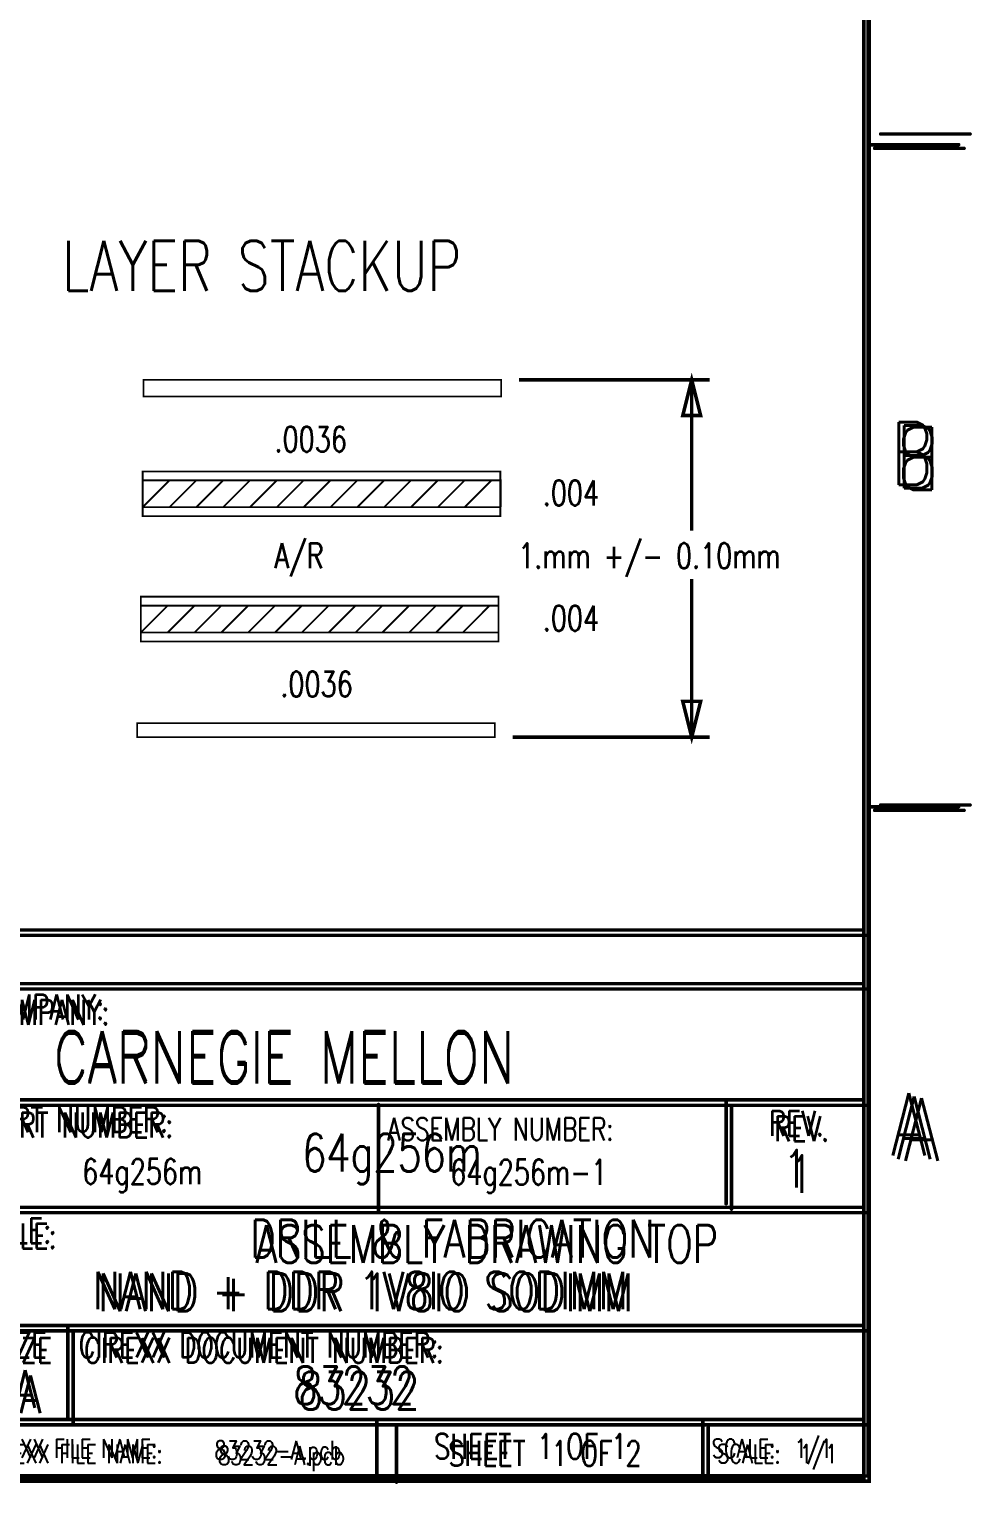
# Model space of a CAD drawing. Extents: x -4539 to 5978, y -4736 to 3041.
# Drawn here: x 3343 to 5978, y -4736 to -671 of the extents above; entities that cross this region are included whole.
import ezdxf

# ---------------------------------------------------------------- set-up
doc = ezdxf.new("R2010")
doc.units = 0
doc.linetypes.add('TRMIDX_4096', pattern=[2, 1, 1])
doc.layers.get('0').update_dxf_attribs({"color": 254, "linetype": 'CONTINUOUS'})
for name, color, linetype in [('2D_LINE_24', 2, 'CONTINUOUS'), ('2D_LINE_27', 3, 'CONTINUOUS'), ('2D_LINE_30', 43, 'CONTINUOUS'), ('DIMENSION1_24', 254, 'CONTINUOUS'), ('DIMENSION2_24', 254, 'CONTINUOUS'), ('DIMENSION3_24', 254, 'CONTINUOUS'), ('DIMENSION4_24', 254, 'CONTINUOUS'), ('DIMENSION5_24', 254, 'CONTINUOUS'), ('DIMENSION6_24', 254, 'CONTINUOUS'), ('DIMENSION7_24', 254, 'CONTINUOUS'), ('TEXT_24', 2, 'CONTINUOUS'), ('TEXT_27', 3, 'CONTINUOUS'), ('TEXT_30', 43, 'CONTINUOUS')]:
    doc.layers.add(name, color=color, linetype=linetype)
doc.styles.add('W10', font='simplex', dxfattribs={"width": 0.75})
doc.styles.add('W15', font='simplex', dxfattribs={"width": 0.75})
doc.styles.add('W20', font='simplex', dxfattribs={"width": 0.75})
doc.styles.add('W25', font='simplex', dxfattribs={"width": 0.75})
doc.styles.add('W5', font='simplex', dxfattribs={"width": 0.75})
doc.styles.add('W8', font='simplex', dxfattribs={"width": 0.75})
doc.styles.add('W9', font='simplex', dxfattribs={"width": 0.75})

# ---------------------------------------------------------------- blocks, each defined once
blk = doc.blocks.new('SMOOTH_10')
at = {"const_width": 5}
blk.add_lwpolyline([(-2.5, 0, 1), (2.5, 0, 1)], format="xyb", close=True, dxfattribs=at)
blk = doc.blocks.new('DRAWING_22')
at = {"layer": '2D_LINE_27', "const_width": 10}
blk.add_lwpolyline([(0, 0), (0, 7500), (-9925, 7500), (-9925, 0)], close=True, dxfattribs=at)
for points in [[(265.2, 3725), (15.2, 3725)], [(265.2, 1875), (15.2, 1875)]]:
    blk.add_lwpolyline(points, dxfattribs=at)
at = {"layer": '2D_LINE_27'}
for p in [(15.2, 3725), (265.2, 3725), (15.2, 1875), (265.2, 1875), (0, 0)]:
    blk.add_blockref('SMOOTH_10', p, dxfattribs=at)
at = {"layer": 'TEXT_27', "style": 'W25', "width": 0.75}
for s, p in [('B', (75, 2775)), ('A', (75, 900))]:
    blk.add_text(s, height=175, dxfattribs=at).set_placement(p)
blk = doc.blocks.new('DRAWING_23')
at = {"layer": '2D_LINE_30', "const_width": 10}
blk.add_lwpolyline([(0, 0), (0, 7500), (9925, 7500), (9925, 0)], close=True, dxfattribs=at)
for points in [[(9959.8, 3750), (10209.8, 3750)], [(9959.8, 1875), (10209.8, 1875)]]:
    blk.add_lwpolyline(points, dxfattribs=at)
at = {"layer": '2D_LINE_30'}
for p in [(9959.8, 3750), (10209.8, 3750), (9959.8, 1875), (10209.8, 1875), (9925, 0)]:
    blk.add_blockref('SMOOTH_10', p, dxfattribs=at)
at = {"layer": 'TEXT_30', "style": 'W25', "text_generation_flag": 2, "width": 0.75}
for s, p in [('B', (10125, 2755.7)), ('A', (10125, 880.7))]:
    blk.add_text(s, height=175, rotation=0, dxfattribs=at).set_placement(p)
blk = doc.blocks.new('D_2dfeghi_25')
at = {"layer": 'DIMENSION1_24', "linetype": 'TRMIDX_4096', "const_width": 10}
blk.add_lwpolyline([(550.4, 0), (550.4, 441.7)], dxfattribs=at)
at = {"layer": 'DIMENSION2_24', "linetype": 'TRMIDX_4096', "const_width": 10}
blk.add_lwpolyline([(550.4, 998.4), (550.4, 576.7)], dxfattribs=at)
at = {"layer": 'DIMENSION3_24', "linetype": 'TRMIDX_4096', "const_width": 10}
blk.add_lwpolyline([(550.4, 0), (525.4, 100), (575.4, 100)], close=True, dxfattribs=at)
at = {"layer": 'DIMENSION4_24', "linetype": 'TRMIDX_4096', "const_width": 10}
blk.add_lwpolyline([(550.4, 998.4), (575.4, 898.4), (525.4, 898.4)], close=True, dxfattribs=at)
at = {"layer": 'DIMENSION5_24', "linetype": 'TRMIDX_4096', "const_width": 10}
blk.add_lwpolyline([(50, 0), (600.4, 0)], dxfattribs=at)
at = {"layer": 'DIMENSION6_24', "linetype": 'TRMIDX_4096', "const_width": 10}
blk.add_lwpolyline([(67.9, 998.4), (600.4, 998.4)], dxfattribs=at)
at = {"layer": 'DIMENSION7_24', "linetype": 'TRMIDX_4096', "const_width": 1}
for points in [[(17.9, 998.4), (18, 998.4)], [(0, 0), (0, 0)]]:
    blk.add_lwpolyline(points, dxfattribs=at)
at = {"layer": 'TEXT_24', "style": 'W10', "width": 0.75}
blk.add_text('1.mm +/- 0.10mm', height=70, dxfattribs=at).set_placement((65.3, 471.7))
blk = doc.blocks.new('DRAWING_26')
at = {"layer": '2D_LINE_27', "const_width": 10}
for points in [[(7830, 2325), (7830, 2475), (11675, 2475), (11675, 2325)], [(9175, 2325), (9175, 950)], [(9175, 2000), (7830, 2000)], [(11675, 2000), (9175, 2000)], [(11290, 1710), (11290, 2000)], [(11675, 1700), (9175, 1700)], [(9175, 1590), (7830, 1590)], [(8725, 1590), (8725, 950)], [(9175, 1420), (7830, 1420)], [(11675, 1370), (9175, 1370)], [(9450, 1370), (9450, 1107)], [(9174, 1255), (7830, 1255)], [(9174, 1105), (7830, 1105)], [(11675, 1107), (9175, 1107)], [(11225, 1100), (11225, 950)]]:
    blk.add_lwpolyline(points, dxfattribs=at)
blk.add_lwpolyline([(11675, 950), (11675, 2325), (7830, 2325), (7830, 950)], close=True, dxfattribs=at)
at = {"layer": '2D_LINE_27'}
for p in [(7830, 2475), (11675, 2475), (7830, 2325), (7830, 2325), (9175, 2325), (11675, 2325), (11675, 2325), (7830, 2000), (9175, 2000), (9175, 2000), (11290, 2000), (11675, 2000), (11290, 1710), (9175, 1700), (11675, 1700), (7830, 1590), (8725, 1590), (9175, 1590), (7830, 1420), (9175, 1420), (9175, 1370), (9450, 1370), (11675, 1370), (7830, 1255), (9174, 1255), (7830, 1105), (9174, 1105), (9175, 1107), (9450, 1107), (11225, 1100), (11675, 1107), (7830, 950), (8725, 950), (9175, 950), (11225, 950), (11675, 950)]:
    blk.add_blockref('SMOOTH_10', p, dxfattribs=at)
at = {"layer": 'TEXT_27', "width": 0.75}
for s, height, style, p in [('ALL LAYERS VIEWED FROM TOP DOWN', 70, 'W10', (7860, 2375)), ('LAYER:', 70, 'W10', (7860, 2230)), ('COMPANY:', 70, 'W10', (9200, 2225)), ('CARNEGIE MELLON', 140, 'W10', (9396, 2061)), ('DESIGN BY:', 52.5, 'W10', (7860, 1920)), ('PART NUMBER:', 70, 'W10', (9210, 1910)), ('REV.', 70, 'W10', (11410, 1900)), ('64g256m', 70, 'W10', (9475, 1780)), ('TITLE:', 70, 'W10', (9210, 1600)), ('DESIGN:', 52.5, 'W10', (7860, 1510)), ('DATE:', 52.5, 'W8', (8760, 1515)), ('NAND + DDR 1V8IO SODIMM', 105, 'W10', (9520, 1425)), ('CHECKED BY:', 52.5, 'W10', (7860, 1340)), ('DATE:', 52.5, 'W10', (8755, 1335)), ('SIZE', 70, 'W10', (9240, 1280)), ('CIREXX DOCUMENT NUMBER:', 70, 'W10', (9480, 1280)), ('DATE:', 52.5, 'W10', (8755, 1175)), ('A', 105, 'W10', (9300, 1140)), ('83232', 105, 'W10', (10080, 1150)), ('ENGINEERING:', 52.5, 'W10', (7860, 1160)), ('RELEASED:', 52.5, 'W10', (7865, 1005)), ('DATE:', 52.5, 'W10', (8755, 1030)), ('SCALE:  1/1', 52.5, 'W10', (11250, 1000)), ('CIREXX FILE NAME:', 52.5, 'W10', (9200, 1000)), ('83232-A.pcb', 52.5, 'W10', (9855, 995))]:
    blk.add_text(s, height=height, dxfattribs=dict(at, style=style)).set_placement(p)
blk = doc.blocks.new('DRAWING_27')
at = {"layer": '2D_LINE_24', "const_width": 10}
for points in [[(7830, 2325), (7830, 2475), (11675, 2475), (11675, 2325)], [(9175, 2325), (9175, 950)], [(9175, 2000), (7830, 2000)], [(11675, 2000), (9175, 2000)], [(11290, 1710), (11290, 2000)], [(11675, 1700), (9175, 1700)], [(9175, 1590), (7830, 1590)], [(8725, 1590), (8725, 950)], [(9175, 1420), (7830, 1420)], [(11675, 1370), (9175, 1370)], [(9450, 1370), (9450, 1107)], [(9174, 1255), (7830, 1255)], [(9174, 1105), (7830, 1105)], [(11675, 1107), (9175, 1107)], [(11225, 1100), (11225, 950)]]:
    blk.add_lwpolyline(points, dxfattribs=at)
blk.add_lwpolyline([(11675, 950), (11675, 2325), (7830, 2325), (7830, 950)], close=True, dxfattribs=at)
at = {"layer": '2D_LINE_24'}
for p in [(7830, 2475), (11675, 2475), (7830, 2325), (7830, 2325), (9175, 2325), (11675, 2325), (11675, 2325), (7830, 2000), (9175, 2000), (9175, 2000), (11290, 2000), (11675, 2000), (11290, 1710), (9175, 1700), (11675, 1700), (7830, 1590), (8725, 1590), (9175, 1590), (7830, 1420), (9175, 1420), (9175, 1370), (9450, 1370), (11675, 1370), (7830, 1255), (9174, 1255), (7830, 1105), (9174, 1105), (9175, 1107), (9450, 1107), (11225, 1100), (11675, 1107), (7830, 950), (8725, 950), (9175, 950), (11225, 950), (11675, 950)]:
    blk.add_blockref('SMOOTH_10', p, dxfattribs=at)
at = {"layer": 'TEXT_24', "width": 0.75}
for s, height, style, p in [('ALL LAYERS VIEWED FROM TOP DOWN', 70, 'W10', (7860, 2375)), ('LAYER:', 70, 'W10', (7860, 2230)), ('COMPANY:', 70, 'W10', (9200, 2225)), ('CARNEGIE MELLON', 140, 'W10', (9411, 2052)), ('DESIGN BY:', 52.5, 'W10', (7860, 1920)), ('PART NUMBER:', 70, 'W10', (9210, 1910)), ('REV.', 70, 'W10', (11410, 1900)), ('64g256m', 105, 'W10', (10105, 1800)), ('TITLE:', 70, 'W10', (9210, 1600)), ('DESIGN:', 52.5, 'W10', (7860, 1510)), ('DATE:', 52.5, 'W8', (8760, 1515)), ('NAND + DDR 1V8IO SODIMM', 105, 'W10', (9520, 1415)), ('CHECKED BY:', 52.5, 'W10', (7860, 1340)), ('DATE:', 52.5, 'W10', (8755, 1335)), ('SIZE', 70, 'W10', (9240, 1280)), ('CIREXX DOCUMENT NUMBER:', 70, 'W10', (9480, 1280)), ('DATE:', 52.5, 'W10', (8755, 1175)), ('A', 105, 'W10', (9300, 1140)), ('83232', 105, 'W10', (10080, 1150)), ('ENGINEERING:', 52.5, 'W10', (7860, 1160)), ('RELEASED:', 52.5, 'W10', (7865, 1005)), ('DATE:', 52.5, 'W10', (8755, 1030)), ('SCALE:  1/1', 52.5, 'W10', (11250, 1000)), ('CIREXX FILE NAME:', 52.5, 'W10', (9200, 1000)), ('83232-A.pcb', 52.5, 'W10', (9860, 995))]:
    blk.add_text(s, height=height, dxfattribs=dict(at, style=style)).set_placement(p)
blk = doc.blocks.new('DRAWING_29')
at = {"layer": '2D_LINE_24', "const_width": 10}
blk.add_lwpolyline([(0, 0), (0, 7500), (-9925, 7500), (-9925, 0)], close=True, dxfattribs=at)
at = {"layer": '2D_LINE_24'}
blk.add_blockref('SMOOTH_10', (0, 0), dxfattribs=at)
blk = doc.blocks.new('SMOOTH_5')
at = {"const_width": 2.5}
blk.add_lwpolyline([(-1.25, 0, 1), (1.25, 0, 1)], format="xyb", close=True, dxfattribs=at)
blk = doc.blocks.new('DRAWING_34')
at = {"layer": '2D_LINE_24', "const_width": 5}
blk.add_lwpolyline([(11805, 7671.6), (12805, 7671.6), (12805, 7596.6), (11805, 7596.6)], dxfattribs=at)
at = {"layer": '2D_LINE_24'}
for p in [(11805, 7671.6), (12805, 7671.6), (11805, 7596.6), (12805, 7596.6)]:
    blk.add_blockref('SMOOTH_5', p, dxfattribs=at)
blk = doc.blocks.new('DRAWING_35')
at = {"layer": '2D_LINE_24', "const_width": 5}
blk.add_lwpolyline([(11805, 7596.6), (11880, 7671.6), (11955, 7671.6), (11880, 7596.6), (11955, 7596.6), (12030, 7671.6), (12105, 7671.6), (12030, 7596.6), (12105, 7596.6), (12180, 7671.6), (12255, 7671.6), (12180, 7596.6), (12255, 7596.6), (12330, 7671.6), (12405, 7671.6), (12330, 7596.6), (12405, 7596.6), (12480, 7671.6), (12555, 7671.6), (12480, 7596.6), (12555, 7596.6), (12630, 7671.6), (12705, 7671.6), (12630, 7596.6), (12705, 7596.6), (12780, 7671.6)], dxfattribs=at)
at = {"layer": '2D_LINE_24'}
for p in [(11880, 7671.6), (11955, 7671.6), (12030, 7671.6), (12105, 7671.6), (12180, 7671.6), (12255, 7671.6), (12330, 7671.6), (12405, 7671.6), (12480, 7671.6), (12555, 7671.6), (12630, 7671.6), (12705, 7671.6), (12780, 7671.6), (11805, 7596.6), (11880, 7596.6), (11955, 7596.6), (12030, 7596.6), (12105, 7596.6), (12180, 7596.6), (12255, 7596.6), (12330, 7596.6), (12405, 7596.6), (12480, 7596.6), (12555, 7596.6), (12630, 7596.6), (12705, 7596.6)]:
    blk.add_blockref('SMOOTH_5', p, dxfattribs=at)
blk = doc.blocks.new('DRAWING_36')
at = {"layer": '2D_LINE_24', "const_width": 5}
blk.add_lwpolyline([(11805, 7696.6), (12805, 7696.6), (12805, 7571.6), (11805, 7571.6)], close=True, dxfattribs=at)
at = {"layer": '2D_LINE_24'}
for p in [(11805, 7696.6), (12805, 7696.6), (11805, 7571.6), (12805, 7571.6)]:
    blk.add_blockref('SMOOTH_5', p, dxfattribs=at)
blk = doc.blocks.new('DRAWING_37')
at = {"layer": '2D_LINE_24', "const_width": 5}
blk.add_lwpolyline([(11805, 7671.6), (12806.2, 7671.6), (12806.2, 7598.3), (12805, 7596.6), (11805, 7596.6)], dxfattribs=at)
at = {"layer": '2D_LINE_24'}
for p in [(11805, 7671.6), (12806.2, 7671.6), (11805, 7596.6), (12805, 7596.6), (12806.2, 7598.3)]:
    blk.add_blockref('SMOOTH_5', p, dxfattribs=at)
blk = doc.blocks.new('DRAWING_38')
at = {"layer": '2D_LINE_24', "const_width": 5}
blk.add_lwpolyline([(11805, 7596.6), (11880, 7671.6), (11955, 7671.6), (11880, 7596.6), (11955, 7596.6), (12030, 7671.6), (12105, 7671.6), (12030, 7596.6), (12105, 7596.6), (12180, 7671.6), (12255, 7671.6), (12180, 7596.6), (12255, 7596.6), (12330, 7671.6), (12405, 7671.6), (12330, 7596.6), (12405, 7596.6), (12480, 7671.6), (12555, 7671.6), (12480, 7596.6), (12555, 7596.6), (12630, 7671.6), (12705, 7671.6), (12630, 7596.6), (12705, 7596.6), (12780, 7671.6)], dxfattribs=at)
at = {"layer": '2D_LINE_24'}
for p in [(11880, 7671.6), (11955, 7671.6), (12030, 7671.6), (12105, 7671.6), (12180, 7671.6), (12255, 7671.6), (12330, 7671.6), (12405, 7671.6), (12480, 7671.6), (12555, 7671.6), (12630, 7671.6), (12705, 7671.6), (12780, 7671.6), (11805, 7596.6), (11880, 7596.6), (11955, 7596.6), (12030, 7596.6), (12105, 7596.6), (12180, 7596.6), (12255, 7596.6), (12330, 7596.6), (12405, 7596.6), (12480, 7596.6), (12555, 7596.6), (12630, 7596.6), (12705, 7596.6)]:
    blk.add_blockref('SMOOTH_5', p, dxfattribs=at)
blk = doc.blocks.new('DRAWING_39')
at = {"layer": '2D_LINE_24', "const_width": 5}
blk.add_lwpolyline([(11805, 7696.6), (12805, 7696.6), (12805, 7571.6), (11805, 7571.6)], close=True, dxfattribs=at)
at = {"layer": '2D_LINE_24'}
for p in [(11805, 7696.6), (12805, 7696.6), (11805, 7571.6), (12805, 7571.6)]:
    blk.add_blockref('SMOOTH_5', p, dxfattribs=at)
blk = doc.blocks.new('DRAWING_40')
at = {"layer": '2D_LINE_24', "const_width": 5}
blk.add_lwpolyline([(11805, 7696.6), (12805, 7696.6), (12805, 7650), (11805, 7650)], close=True, dxfattribs=at)
at = {"layer": '2D_LINE_24'}
for p in [(11805, 7696.6), (12805, 7696.6), (11805, 7650), (12805, 7650)]:
    blk.add_blockref('SMOOTH_5', p, dxfattribs=at)
blk = doc.blocks.new('DRAWING_41')
at = {"layer": '2D_LINE_24', "const_width": 5}
blk.add_lwpolyline([(11805, 6597.8), (12805, 6597.8), (12805, 6559.1), (11805, 6559.1)], close=True, dxfattribs=at)
at = {"layer": '2D_LINE_24'}
for p in [(11805, 6597.8), (12805, 6597.8), (11805, 6559.1), (12805, 6559.1)]:
    blk.add_blockref('SMOOTH_5', p, dxfattribs=at)
blk = doc.blocks.new('DRAWING_42')
at = {"layer": '2D_LINE_24', "const_width": 10}
blk.add_lwpolyline([(265.2, 1875), (15.2, 1875)], dxfattribs=at)
at = {"layer": '2D_LINE_24'}
for p in [(15.2, 1875), (265.2, 1875)]:
    blk.add_blockref('SMOOTH_10', p, dxfattribs=at)
blk = doc.blocks.new('DRAWING_43')
at = {"layer": '2D_LINE_27', "const_width": 10}
blk.add_lwpolyline([(0, 0), (0, -300)], dxfattribs=at)
at = {"layer": '2D_LINE_27'}
for p in [(0, 0), (0, -300)]:
    blk.add_blockref('SMOOTH_10', p, dxfattribs=at)
blk = doc.blocks.new('DRAWING_45')
at = {"layer": '2D_LINE_27', "const_width": 10}
blk.add_lwpolyline([(0, 0), (0, -160)], dxfattribs=at)
at = {"layer": '2D_LINE_27'}
for p in [(0, 0), (0, -160)]:
    blk.add_blockref('SMOOTH_10', p, dxfattribs=at)
blk = doc.blocks.new('DRAWING_47')
at = {"layer": '2D_LINE_24', "const_width": 10}
blk.add_lwpolyline([(0, 0), (0, -155)], dxfattribs=at)
at = {"layer": '2D_LINE_24'}
for p in [(0, 0), (0, -155)]:
    blk.add_blockref('SMOOTH_10', p, dxfattribs=at)
blk = doc.blocks.new('DRAWING_48')
at = {"layer": '2D_LINE_24', "const_width": 10}
blk.add_lwpolyline([(265.2, 3725), (15.2, 3725)], dxfattribs=at)
at = {"layer": '2D_LINE_24'}
for p in [(15.2, 3725), (265.2, 3725)]:
    blk.add_blockref('SMOOTH_10', p, dxfattribs=at)

msp = doc.modelspace()

# ---------------------------------------------------------------- block references
for name, p in [('DRAWING_22', (5691.1, -4728.9)), ('DRAWING_23', (-4236.6, -4714)), ('DRAWING_29', (5676.1, -4718.9)), ('DRAWING_48', (5676.1, -4718.9)), ('DRAWING_40', (-8142.5, -9347.5)), ('D_2dfeghi_25', (4644.5, -2649.3)), ('DRAWING_39', (-8145, -9603.5)), ('DRAWING_37', (-8145, -9603.5)), ('DRAWING_38', (-8145, -9603.5)), ('DRAWING_36', (-8150, -9953.5)), ('DRAWING_34', (-8150, -9953.5)), ('DRAWING_35', (-8150, -9953.5)), ('DRAWING_41', (-8160.5, -9208.4)), ('DRAWING_42', (5676.1, -4718.9)), ('DRAWING_27', (-5998.9, -5663.2)), ('DRAWING_26', (-5983.9, -5678.2)), ('DRAWING_43', (4319.6, -3676.1)), ('DRAWING_47', (4314.6, -4556.1)), ('DRAWING_45', (4369.6, -4571.1))]:
    msp.add_blockref(name, p)

# ---------------------------------------------------------------- texts
at = {"layer": 'TEXT_24', "width": 0.75}
for s, height, style, p in [('LAYER STACKUP', 140, 'W20', (3434.8, -1402.6)), ('.0036', 70, 'W5', (4028.5, -1852.1)), ('B', 175, 'W25', (5751.1, -1943.9)), ('.004', 70, 'W5', (4778.5, -2002.1)), ('A/R', 70, 'W5', (4028.5, -2177.1)), ('.004', 70, 'W5', (4778.5, -2352.1)), ('.0036', 70, 'W5', (4044.9, -2536.2)), ('A', 175, 'W25', (5751.1, -3818.9)), ('1', 105, 'W15', (5451.1, -3908.2)), ('DRILL & FABRICATION', 105, 'W10', (3961.1, -4103.2)), ('SHEET  1 OF 1', 70, 'W10', (4474.6, -4666.1))]:
    msp.add_text(s, height=height, dxfattribs=dict(at, style=style)).set_placement(p)
at = {"layer": 'TEXT_27', "width": 0.75}
for s, height, style, p in [('ASSEMBLY NUMBER:', 63, 'W9', (4344.6, -3776.1)), ('1', 105, 'W15', (5466.1, -3923.2)), ('64g256m-1', 70, 'W10', (4520, -3900)), ('ASSEMBLY DRAWING TOP', 105, 'W10', (3976.1, -4118.2)), ('SHEET  1 OF 2', 70, 'W10', (4514.6, -4686.1))]:
    msp.add_text(s, height=height, dxfattribs=dict(at, style=style)).set_placement(p)

doc.saveas('drawing.dxf')
